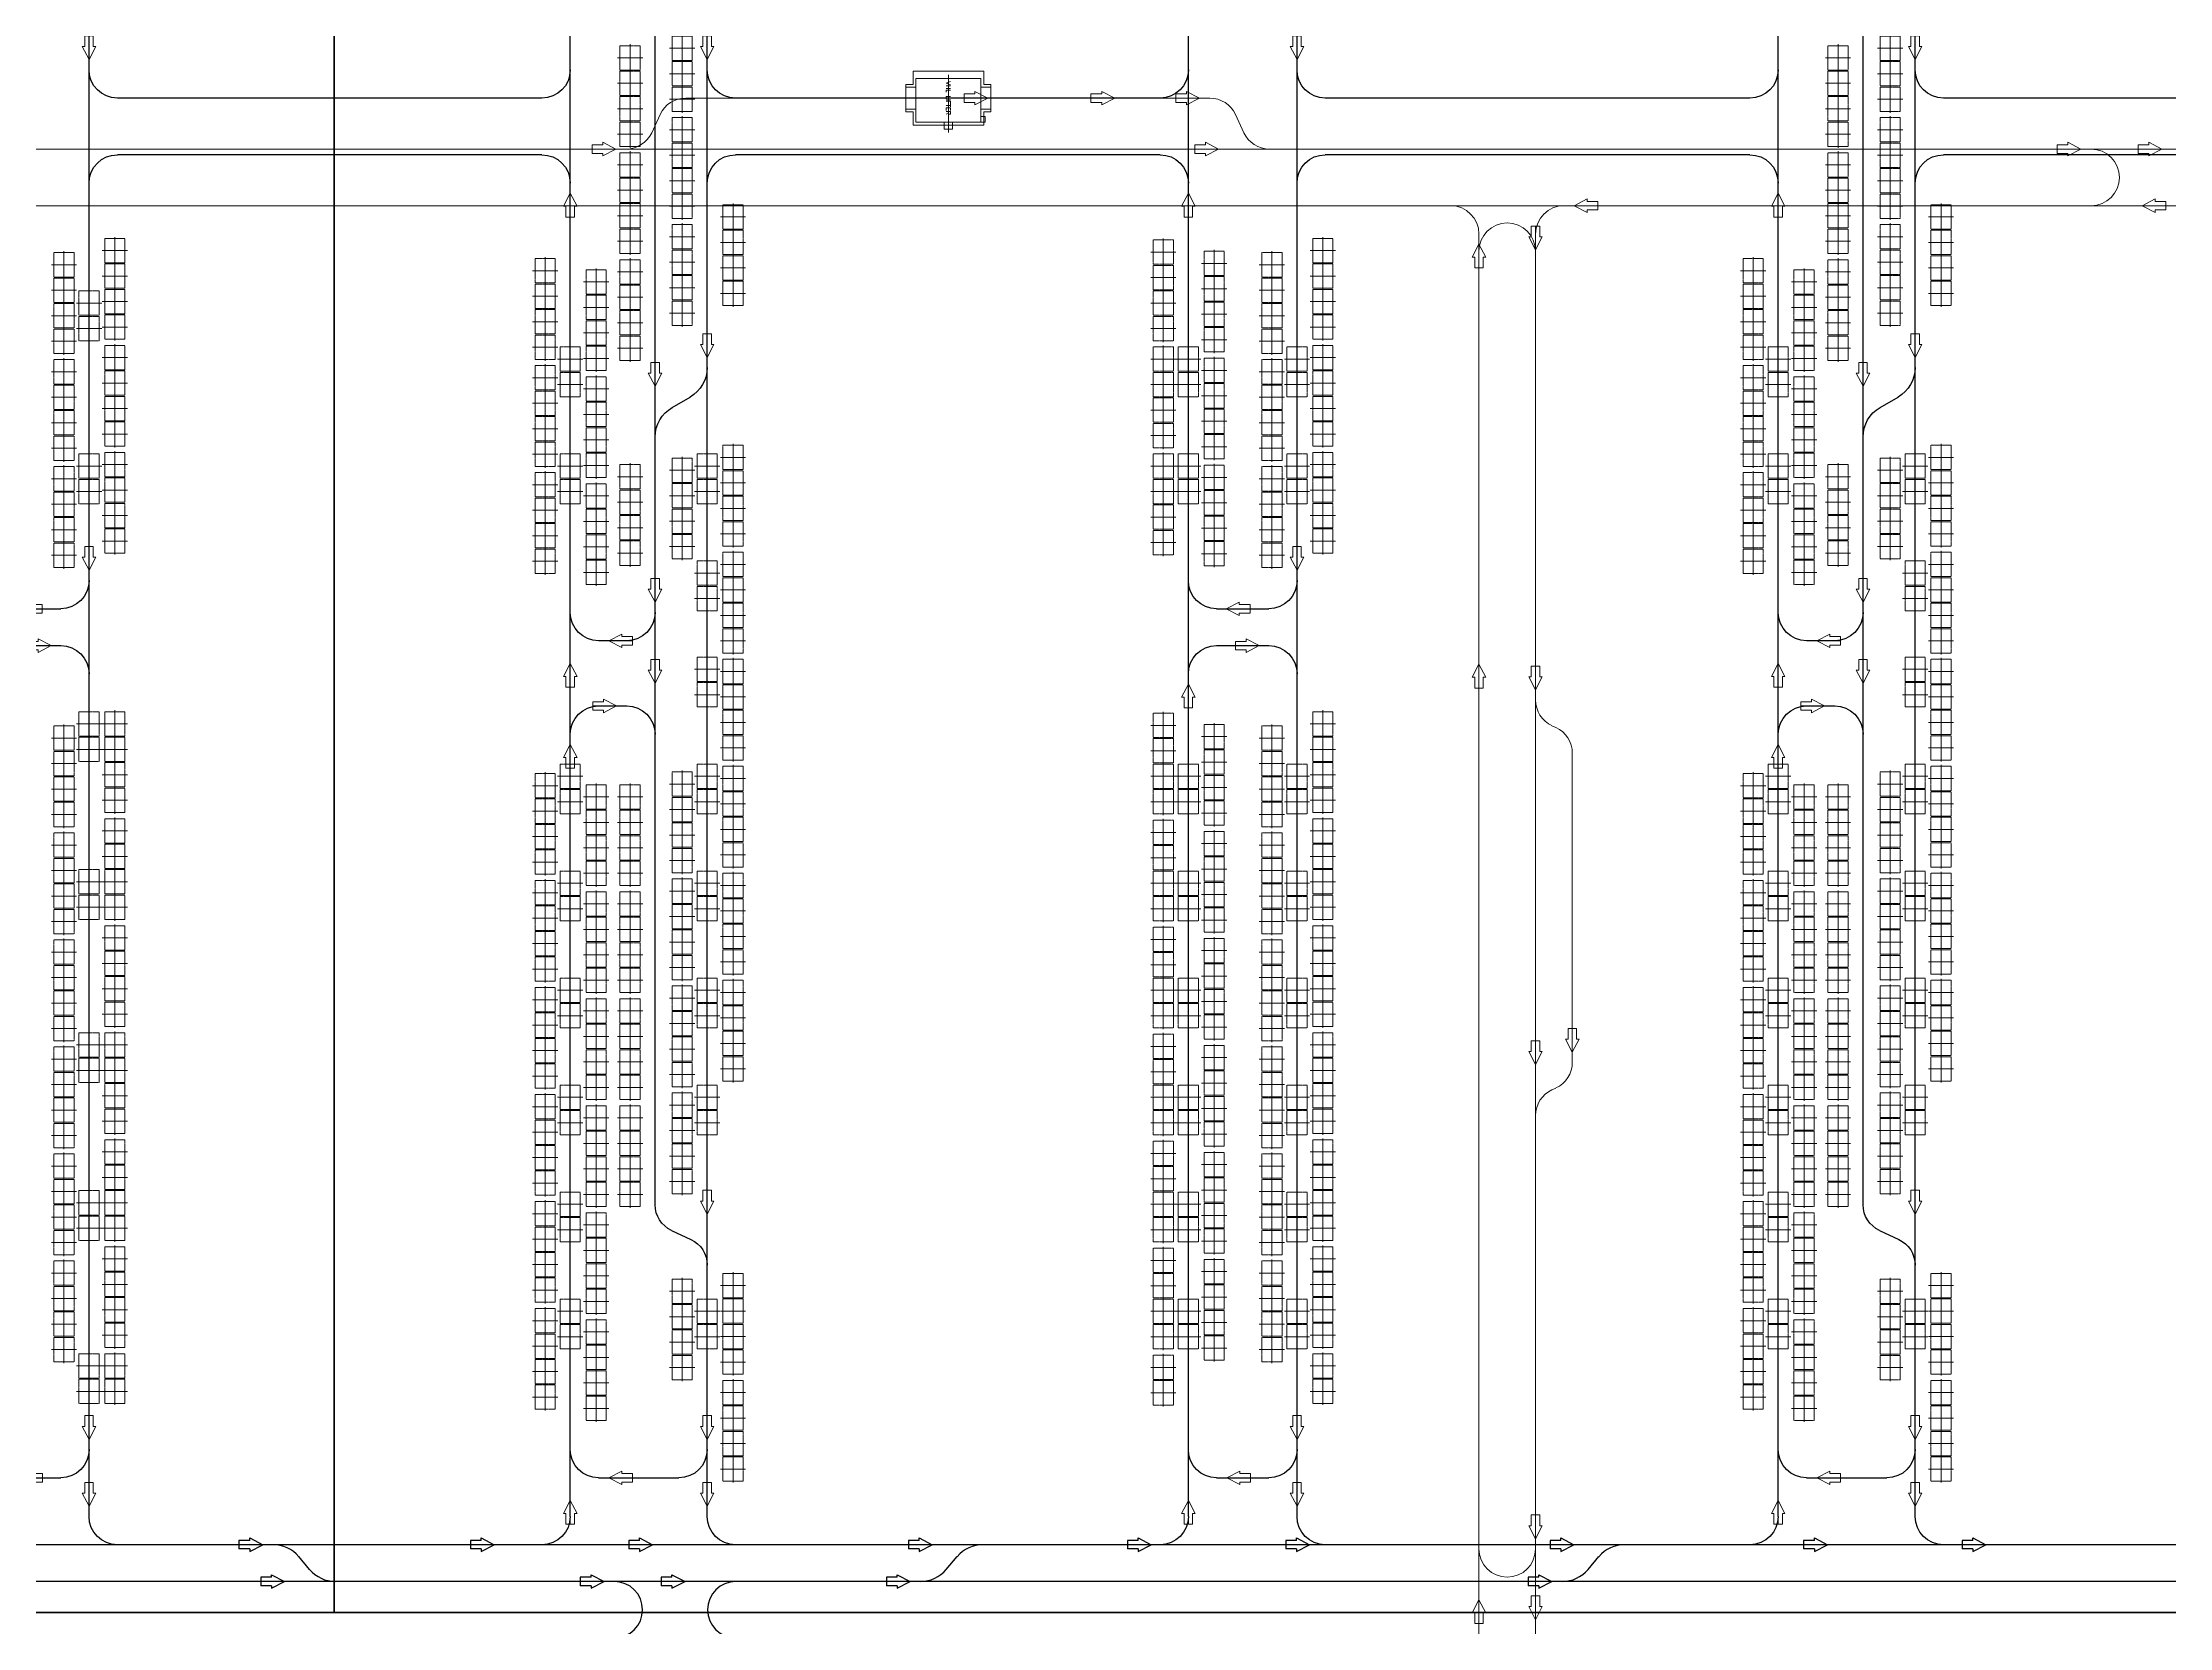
# Model space of a CAD drawing. Header units: millimetres. Extents: x -128 to 670218, y 27186 to 149492.
# Drawn here: x 257828 to 295413, y 79724 to 107718 of the extents above; entities that cross this region are included whole.
import ezdxf
from ezdxf.enums import TextEntityAlignment as Align

# ---------------------------------------------------------------- set-up
doc = ezdxf.new("R2010")
doc.units = ezdxf.units.MM
for name, pattern in [('ACAD_ISO08W100', [36, 24, -3, 6, -3]), ('AM_ISO08W050', [18, 12, -1.5, 3, -1.5]), ('XAT-M16_6F_EQ Layout_20211120$0$ACAD_ISO08W100', [36, 24, -3, 6, -3])]:
    doc.linetypes.add(name, pattern=pattern)
for name, color, linetype, lineweight in [('_CLINE', 4, 'XAT-M16_6F_EQ Layout_20211120$0$ACAD_ISO08W100', 9), ('CL', 4, 'Continuous', 9), ('CLINE', 4, 'ACAD_ISO08W100', 9), ('DIRECT', 40, 'Continuous', 9), ('LINE_EQ', 4, 'AM_ISO08W050', 20), ('LINE_STB', 151, 'Continuous', 30), ('Rail Block(Upper)', 191, 'Continuous', 18), ('Rail_H6022(Upper)', 6, 'Continuous', 18), ('TXT', 3, 'Continuous', 9), ('ZONE', 8, 'Continuous', 9)]:
    doc.layers.add(name, color=color, linetype=linetype, lineweight=lineweight)
doc.layers.add('Rail_H4822(Lower)', color=7, linetype='Continuous')
doc.styles.add('CF-FNT', font='romans.shx', dxfattribs={"width": 0.85, "bigfont": 'bigfont.shx'})

# ---------------------------------------------------------------- blocks, each defined once
blk = doc.blocks.new('*U3')
at = {"color": 0, "linetype": 'ByBlock'}
for p, q in [((-120, -230), (0, 0)), ((0, 0), (0, -420)), ((120, -230), (0, 0)), ((-75, -230), (-120, -230)), ((-75, -230), (-75, -420)), ((75, -230), (75, -420)), ((75, -230), (120, -230)), ((75, -420), (-75, -420))]:
    blk.add_line(p, q, dxfattribs=at)
blk = doc.blocks.new('A$C31676947')
at = {"layer": 'Rail_H4822(Lower)'}
for p, q in [((500, 47250), (500, 500)), ((2420, 47250), (2420, 500)), ((1000, 46570), (1920, 46570)), ((1000, 31870), (1920, 31870)), ((1000, 31220), (1920, 31220)), ((1000, 16520), (1920, 16520)), ((1000, 15870), (1920, 15870)), ((1000, 1180), (1920, 1180))]:
    blk.add_line(p, q, dxfattribs=at)
for centre, start, end in [((0, 47250), 0, 90), ((2920, 47250), 90, 180), ((1000, 46070), 90, 180), ((1920, 46070), 0, 90), ((1000, 32370), 180, 270), ((1920, 32370), 270, 0), ((1000, 30720), 90, 180), ((1920, 30720), 0, 90), ((0, 23700), 270, 0), ((2920, 23700), 180, 270), ((0, 21700), 0, 90), ((2920, 21700), 90, 180), ((1000, 17020), 180, 270), ((1920, 17020), 270, 0), ((1000, 15370), 90, 180), ((1920, 15370), 0, 90), ((1000, 1680), 180, 270), ((1920, 1680), 270, 0), ((0, 500), 270, 0), ((2920, 500), 180, 270)]:
    blk.add_arc(centre, 500, start, end, dxfattribs=at)
at = {"layer": 'DIRECT'}
for p, rotation in [((500, 46970), 180), ((1180, 46570), 89.99999999999999), ((500, 32550), 180), ((500, 23880), 180), ((500, 17200), 180), ((500, 1860), 180), ((1740, 1180), 270), ((500, 680), 180)]:
    blk.add_blockref('*U3', p, dxfattribs=dict(at, rotation=rotation))
for p in [(2420, 47070), (2420, 45890), (2420, 30540), (2420, 21520), (2420, 15190), (2420, 780)]:
    blk.add_blockref('*U3', p, dxfattribs=at)
at = {"layer": 'DIRECT', "lineweight": -2}
for p, rotation in [((1750, 31870), 270), ((1170, 31220), 89.99999999999999), ((1750, 16520), 270), ((1170, 15870), 89.99999999999999)]:
    blk.add_blockref('*U3', p, dxfattribs=dict(at, rotation=rotation))
blk = doc.blocks.new('A$Ca08771bd')
at = {"layer": 'Rail_H4822(Lower)'}
for p, q in [((500, 47250), (500, 500)), ((2920, 47250), (2920, 500)), ((1000, 46570), (2420, 46570)), ((2290, 42199), (2630, 42357)), ((2000, 41745), (2000, 6005)), ((1000, 32935), (1500, 32935)), ((1500, 31785), (1000, 31785)), ((2300, 27664), (2620, 27480)), ((2300, 17736), (2620, 17920)), ((1000, 13615), (1500, 13615)), ((1500, 12465), (1000, 12465)), ((2290, 5552), (2630, 5394)), ((1000, 1180), (2420, 1180))]:
    blk.add_line(p, q, dxfattribs=at)
for centre, radius, start, end in [((0, 47250), 500, 0, 90), ((3420, 47250), 500, 90, 180), ((1000, 46070), 500, 90, 180), ((2420, 46070), 500, 0, 90), ((2420, 42811), 500, 294.8882, 0), ((2500, 41745), 500, 114.8882, 180), ((1000, 33435), 500, 180, 270), ((1500, 33435), 500, 270, 0), ((1000, 31285), 500, 90, 180), ((1500, 31285), 500, 0, 90), ((2600, 28184), 600, 180, 240), ((2320, 26960), 600, 0, 60), ((0, 23700), 500, 270, 0), ((3420, 23700), 500, 180, 270), ((0, 21700), 500, 0, 90), ((3420, 21700), 500, 90, 180), ((2320, 18440), 600, 300, 0), ((2600, 17216), 600, 120, 180), ((1000, 14115), 500, 180, 270), ((1500, 14115), 500, 270, 0), ((1000, 11965), 500, 90, 180), ((1500, 11965), 500, 0, 90), ((2500, 6005), 500, 180, 245.1118), ((2420, 4940), 500, 0, 65.1118), ((1000, 1680), 500, 180, 270), ((2420, 1680), 500, 270, 0), ((0, 500), 500, 270, 0), ((3420, 500), 500, 180, 270)]:
    blk.add_arc(centre, radius, start, end, dxfattribs=at)
at = {"layer": 'DIRECT'}
for p, rotation in [((500, 46970), 180), ((1180, 46570), 90), ((500, 33615), 180), ((1320, 32935), 270), ((500, 32185), 180), ((1180, 31785), 90), ((500, 23880), 180), ((500, 14295), 180), ((1320, 13615), 270), ((500, 12865), 180), ((1180, 12465), 90), ((500, 1860), 180), ((2240, 1180), 270), ((500, 680), 180)]:
    blk.add_blockref('*U3', p, dxfattribs=dict(at, rotation=rotation))
for p in [(2920, 47070), (2920, 45890), (2920, 41911), (2000, 32535), (2000, 31105), (2920, 21520), (2000, 13215), (2000, 11785), (2920, 780)]:
    blk.add_blockref('*U3', p, dxfattribs=at)
at = {"layer": 'DIRECT', "lineweight": -2}
for p in [(2000, 27287), (2920, 26780), (2920, 17543), (2000, 17036), (2920, 4760)]:
    blk.add_blockref('*U3', p, dxfattribs=at)
blk = doc.blocks.new('*U587')
at = {"color": 0, "linetype": 'ByBlock'}
for p, q in [((-120, -230), (0, 0)), ((0, 0), (0, -420)), ((120, -230), (0, 0)), ((-75, -230), (-120, -230)), ((-75, -230), (-75, -420)), ((75, -230), (75, -420)), ((75, -230), (120, -230)), ((75, -420), (-75, -420))]:
    blk.add_line(p, q, dxfattribs=at)
blk = doc.blocks.new('*U542')
at = {"color": 0, "linetype": 'ByBlock'}
for p, q in [((-120, -230), (0, 0)), ((0, 0), (0, -420)), ((120, -230), (0, 0)), ((-75, -230), (-120, -230)), ((-75, -230), (-75, -420)), ((75, -230), (75, -420)), ((75, -230), (120, -230)), ((75, -420), (-75, -420))]:
    blk.add_line(p, q, dxfattribs=at)
blk = doc.blocks.new('*U409')
at = {"color": 0, "linetype": 'ByBlock'}
for p, q in [((-120, -230), (0, 0)), ((0, 0), (0, -420)), ((120, -230), (0, 0)), ((-75, -230), (-120, -230)), ((-75, -230), (-75, -420)), ((75, -230), (75, -420)), ((75, -230), (120, -230)), ((75, -420), (-75, -420))]:
    blk.add_line(p, q, dxfattribs=at)
blk = doc.blocks.new('*U464')
at = {"color": 0, "linetype": 'ByBlock'}
for p, q in [((-120, -230), (0, 0)), ((0, 0), (0, -420)), ((120, -230), (0, 0)), ((-75, -230), (-120, -230)), ((-75, -230), (-75, -420)), ((75, -230), (75, -420)), ((75, -230), (120, -230)), ((75, -420), (-75, -420))]:
    blk.add_line(p, q, dxfattribs=at)
blk = doc.blocks.new('*U468')
at = {"color": 0, "linetype": 'ByBlock'}
for p, q in [((-120, -230), (0, 0)), ((0, 0), (0, -420)), ((120, -230), (0, 0)), ((-75, -230), (-120, -230)), ((-75, -230), (-75, -420)), ((75, -230), (75, -420)), ((75, -230), (120, -230)), ((75, -420), (-75, -420))]:
    blk.add_line(p, q, dxfattribs=at)
blk = doc.blocks.new('*U470')
at = {"color": 0, "linetype": 'ByBlock'}
for p, q in [((-120, -230), (0, 0)), ((0, 0), (0, -420)), ((120, -230), (0, 0)), ((-75, -230), (-120, -230)), ((-75, -230), (-75, -420)), ((75, -230), (75, -420)), ((75, -230), (120, -230)), ((75, -420), (-75, -420))]:
    blk.add_line(p, q, dxfattribs=at)
blk = doc.blocks.new('*U699')
at = {"color": 0, "linetype": 'ByBlock'}
for p, q in [((-120, -230), (0, 0)), ((0, 0), (0, -420)), ((120, -230), (0, 0)), ((-75, -230), (-120, -230)), ((-75, -230), (-75, -420)), ((75, -230), (75, -420)), ((75, -230), (120, -230)), ((75, -420), (-75, -420))]:
    blk.add_line(p, q, dxfattribs=at)
blk = doc.blocks.new('*U701')
at = {"color": 0, "linetype": 'ByBlock'}
for p, q in [((-120, -230), (0, 0)), ((0, 0), (0, -420)), ((120, -230), (0, 0)), ((-75, -230), (-120, -230)), ((-75, -230), (-75, -420)), ((75, -230), (75, -420)), ((75, -230), (120, -230)), ((75, -420), (-75, -420))]:
    blk.add_line(p, q, dxfattribs=at)
blk = doc.blocks.new('*U361')
at = {"color": 0, "linetype": 'ByBlock'}
for p, q in [((-120, -230), (0, 0)), ((0, 0), (0, -420)), ((120, -230), (0, 0)), ((-75, -230), (-120, -230)), ((-75, -230), (-75, -420)), ((75, -230), (75, -420)), ((75, -230), (120, -230)), ((75, -420), (-75, -420))]:
    blk.add_line(p, q, dxfattribs=at)
blk = doc.blocks.new('*U362')
at = {"color": 0, "linetype": 'ByBlock'}
for p, q in [((-120, -230), (0, 0)), ((0, 0), (0, -420)), ((120, -230), (0, 0)), ((-75, -230), (-120, -230)), ((-75, -230), (-75, -420)), ((75, -230), (75, -420)), ((75, -230), (120, -230)), ((75, -420), (-75, -420))]:
    blk.add_line(p, q, dxfattribs=at)
blk = doc.blocks.new('*U365')
at = {"color": 0, "linetype": 'ByBlock'}
for p, q in [((-120, -230), (0, 0)), ((0, 0), (0, -420)), ((120, -230), (0, 0)), ((-75, -230), (-120, -230)), ((-75, -230), (-75, -420)), ((75, -230), (75, -420)), ((75, -230), (120, -230)), ((75, -420), (-75, -420))]:
    blk.add_line(p, q, dxfattribs=at)
blk = doc.blocks.new('*U366')
at = {"color": 0, "linetype": 'ByBlock'}
for p, q in [((-120, -230), (0, 0)), ((0, 0), (0, -420)), ((120, -230), (0, 0)), ((-75, -230), (-120, -230)), ((-75, -230), (-75, -420)), ((75, -230), (75, -420)), ((75, -230), (120, -230)), ((75, -420), (-75, -420))]:
    blk.add_line(p, q, dxfattribs=at)
blk = doc.blocks.new('*U337')
at = {"color": 0, "linetype": 'ByBlock'}
for p, q in [((-120, -230), (0, 0)), ((0, 0), (0, -420)), ((120, -230), (0, 0)), ((-75, -230), (-120, -230)), ((-75, -230), (-75, -420)), ((75, -230), (75, -420)), ((75, -230), (120, -230)), ((75, -420), (-75, -420))]:
    blk.add_line(p, q, dxfattribs=at)
blk = doc.blocks.new('*U338')
at = {"color": 0, "linetype": 'ByBlock'}
for p, q in [((-120, -230), (0, 0)), ((0, 0), (0, -420)), ((120, -230), (0, 0)), ((-75, -230), (-120, -230)), ((-75, -230), (-75, -420)), ((75, -230), (75, -420)), ((75, -230), (120, -230)), ((75, -420), (-75, -420))]:
    blk.add_line(p, q, dxfattribs=at)
blk = doc.blocks.new('EG-TR_ARW_1-2')
at = {"color": 0, "linetype": 'ByBlock'}
for p, q in [((-120, -230), (0, 0)), ((0, 0), (0, -420)), ((120, -230), (0, 0)), ((-75, -230), (-120, -230)), ((-75, -230), (-75, -420)), ((75, -230), (75, -420)), ((75, -230), (120, -230)), ((75, -420), (-75, -420))]:
    blk.add_line(p, q, dxfattribs=at)
blk = doc.blocks.new('A$C90e8e326')
at = {"layer": 'Rail_H6022(Upper)'}
for p, q in [((267554, 76790), (267703, 77110)), ((268156, 77400), (277417, 77400)), ((278019, 76790), (277870, 77110)), ((325586, 76500), (198816, 76500)), ((198816, 75500), (324586, 75500)), ((282173, 75000), (282173, 28750)), ((283173, 75000), (283173, 28750)), ((283533, 66284), (283462, 66316)), ((283823, 65830), (283823, 60370)), ((283533, 59916), (283462, 59884))]:
    blk.add_line(p, q, dxfattribs=at)
for centre, start, end in [((268156, 76900), 90, 155.1118), ((277417, 76900), 24.8882, 90), ((267101, 77000), 270, 335.1118), ((278472, 77000), 204.8882, 270), ((292990, 76000), 270, 90), ((281673, 75000), 0, 90), ((282673, 74695), 0, 180), ((283673, 75000), 90, 180), ((283673, 66770), 180, 245.1118), ((283323, 65830), 0, 65.1118), ((283323, 60370), 294.8882, 0), ((283673, 59430), 114.8882, 180), ((282673, 51775), 180, 0)]:
    blk.add_arc(centre, 500, start, end, dxfattribs=at)
at = {"layer": 'Rail_H6022(Upper)', "lineweight": -2, "xscale": -1, "rotation": 270}
for p in [(275736, 77400), (266921, 76500)]:
    blk.add_blockref('EG-TR_ARW_1-2', p, dxfattribs=at)
at = {"layer": 'Rail_H6022(Upper)'}
for p, xscale, rotation in [((277237, 77400), -1, 270), ((277572, 76500), -1, 270), ((292810, 76500), -1, 270), ((294240, 76500), -1, 270), ((283853, 75500), -1.000000000000001, 90), ((293890, 75500), -1.000000000000001, 90), ((283173, 74720), -1, 180), ((283173, 66950), -1, 180), ((283823, 60550), -1, 180), ((283173, 60330), -1, 180), ((283173, 51955), -1, 180), ((283173, 50525), -1, 180)]:
    blk.add_blockref('EG-TR_ARW_1-2', p, dxfattribs=dict(at, xscale=xscale, rotation=rotation))
at = {"layer": 'Rail_H6022(Upper)', "xscale": -1}
for p in [(282173, 74820), (282173, 67400), (282173, 50875)]:
    blk.add_blockref('EG-TR_ARW_1-2', p, dxfattribs=at)
blk = doc.blocks.new('*U825')
at = {"color": 0, "linetype": 'ByBlock', "lineweight": -2}
for points in [[(-350, -575), (-350, 575), (425, 575), (425, -575)], [(196, 575), (196, 750), (-196, 750), (-196, 575)], [(545, -72), (545, 72), (425, 72), (425, -72)], [(196, -750), (196, -575), (-196, -575), (-196, -750)]]:
    blk.add_lwpolyline(points, close=True, dxfattribs=at)
at = {"color": 0}
blk.add_lwpolyline([(325, 650), (325, 575), (425, 575), (425, 650)], close=True, dxfattribs=at)
at = {"layer": 'CL'}
blk.add_line((0, 750), (0, -750), dxfattribs=at)
at = {"layer": 'CLINE'}
blk.add_line((-411, 0), (604, 0), dxfattribs=at)
at = {"layer": 'ZONE'}
for p, q in [((-240, 625), (-475, 625)), ((-475, 625), (-475, -625)), ((-240, 625), (-240, 750)), ((-240, 750), (240, 750)), ((240, 750), (240, 625)), ((240, 625), (475, 625)), ((475, 625), (475, -625)), ((-475, -625), (-240, -625)), ((-240, -625), (-240, -750)), ((-240, -750), (240, -750)), ((240, -750), (240, -625)), ((475, -625), (240, -625))]:
    blk.add_line(p, q, dxfattribs=at)
at = {"layer": 'DIRECT', "lineweight": -2}
blk.add_blockref('EG-TR_ARW_1-2', (0, 700), dxfattribs=at)
at = {"layer": 'TXT', "style": 'CF-FNT', "flags": 8}
blk.add_attdef('UNITID', text='', height=80, dxfattribs=at).set_placement((0, 0), align=Align.MIDDLE_CENTER)
blk = doc.blocks.new('XAT-M16_6F_EQ Layout_20211120$0$EG-12_FOUP_(01)-pv')
at = {"layer": '_CLINE'}
for p, q in [((0, 211), (0, -235)), ((-239, -12), (239, -12))]:
    blk.add_line(p, q, dxfattribs=at)
at = {"layer": 'LINE_EQ'}
blk.add_lwpolyline([(-215, 166), (-215, -190), (215, -190), (215, 166)], close=True, dxfattribs=at)
blk = doc.blocks.new('A$Cb83e1a90')
at = {"rotation": 89.99999999999999}
for p in [(-955, -909), (-955, -1359), (-955, -1809), (-955, -2259)]:
    blk.add_blockref('XAT-M16_6F_EQ Layout_20211120$0$EG-12_FOUP_(01)-pv', p, dxfattribs=at)
blk = doc.blocks.new('A$Ca79c4620')
at = {"rotation": 89.99999999999999}
for p in [(945, -882), (945, -1332), (945, -1782), (945, -2232)]:
    blk.add_blockref('XAT-M16_6F_EQ Layout_20211120$0$EG-12_FOUP_(01)-pv', p, dxfattribs=at)

msp = doc.modelspace()

# ---------------------------------------------------------------- linework, layer by layer
for points in [[(134983, 132785), (262984, 132785), (262984, 79986), (134983, 79986)], [(262984, 132785), (327670, 132785), (327670, 79986), (262984, 79986)], [(252566, 79986), (327670, 79986), (327670, 27186), (252566, 27186)]]:
    msp.add_lwpolyline(points, close=True)
at = {"layer": 'Rail_H4822(Lower)'}
for p, q in [((266653, 106736), (259150, 106736)), ((277576, 106736), (270073, 106736)), ((287999, 106736), (280496, 106736)), ((298922, 106736), (291419, 106736)), ((266653, 105736), (259150, 105736)), ((277576, 105736), (270073, 105736)), ((287999, 105736), (280496, 105736)), ((298922, 105736), (291419, 105736)), ((331888, 81186), (78898, 81186)), ((262548, 80748), (262356, 80975)), ((273799, 80748), (273991, 80975)), ((285139, 80748), (285331, 80975)), ((343374, 80536), (76271, 80536))]:
    msp.add_line(p, q, dxfattribs=at)
for centre, radius, start, end in [((261898, 80586), 600, 40.3016, 90), ((274448, 80586), 600, 90, 139.6984), ((285788, 80586), 600, 90, 139.6984), ((263005, 81136), 600, 220.3016, 270), ((267931, 80036), 500, 270, 90), ((270081, 80036), 500, 90, 270), ((273341, 81136), 600, 270, 319.6984), ((284681, 81136), 600, 270, 319.6984)]:
    msp.add_arc(centre, radius, start, end, dxfattribs=at)

# ---------------------------------------------------------------- block references
at = {"layer": 'LINE_EQ', "rotation": 89.99999999999999}
for p in [(258638, 103117), (258638, 102667), (267141, 102127), (278064, 102127), (279984, 102127), (288487, 102127), (267141, 101677), (278064, 101677), (279984, 101677), (288487, 101677), (258638, 100237), (267141, 100237), (269561, 100237), (278064, 100237), (279984, 100237), (288487, 100237), (290907, 100237), (258638, 99787), (267141, 99787), (269561, 99787), (278064, 99787), (279984, 99787), (288487, 99787), (290907, 99787), (269561, 98347), (290907, 98347), (269561, 97897), (290907, 97897), (269561, 96648), (290907, 96648), (269561, 96198), (290907, 96198), (258638, 95684), (258638, 95234), (267141, 94758), (269561, 94758), (278064, 94758), (279984, 94758), (288487, 94758), (290907, 94758), (267141, 94308), (269561, 94308), (278064, 94308), (279984, 94308), (288487, 94308), (290907, 94308), (258638, 92894), (267141, 92868), (269561, 92868), (278064, 92868), (279984, 92868), (288487, 92868), (290907, 92868), (258638, 92444), (267141, 92418), (269561, 92418), (278064, 92418), (279984, 92418), (288487, 92418), (290907, 92418), (267141, 90978), (269561, 90978), (278064, 90978), (279984, 90978), (288487, 90978), (290907, 90978), (267141, 90528), (269561, 90528), (278064, 90528), (279984, 90528), (288487, 90528), (290907, 90528), (258638, 90014), (258638, 89564), (267141, 89088), (269561, 89088), (278064, 89088), (279984, 89088), (288487, 89088), (290907, 89088), (267141, 88638), (269561, 88638), (278064, 88638), (279984, 88638), (288487, 88638), (290907, 88638), (258638, 87224), (267141, 87198), (278064, 87198), (279984, 87198), (288487, 87198), (258638, 86774), (267141, 86748), (278064, 86748), (279984, 86748), (288487, 86748), (267141, 85308), (269561, 85308), (278064, 85308), (279984, 85308), (288487, 85308), (290907, 85308), (267141, 84858), (269561, 84858), (278064, 84858), (279984, 84858), (288487, 84858), (290907, 84858), (258638, 84344), (258638, 83894)]:
    msp.add_blockref('XAT-M16_6F_EQ Layout_20211120$0$EG-12_FOUP_(01)-pv', p, dxfattribs=at)
at = {"layer": 'LINE_STB'}
for name, p in [('A$Cb83e1a90', (270073, 108977)), ('A$Cb83e1a90', (291419, 108977)), ('A$Cb83e1a90', (269153, 108357)), ('A$Cb83e1a90', (290499, 108357)), ('A$Cb83e1a90', (270073, 107087)), ('A$Cb83e1a90', (291419, 107087)), ('A$Cb83e1a90', (269153, 106467)), ('A$Cb83e1a90', (290499, 106467)), ('A$Cb83e1a90', (270973, 105546)), ('A$Cb83e1a90', (292319, 105546)), ('A$Cb83e1a90', (270073, 105197)), ('A$Cb83e1a90', (291419, 105197)), ('A$Cb83e1a90', (267653, 104596)), ('A$Cb83e1a90', (269153, 104577)), ('A$Cb83e1a90', (288999, 104596)), ('A$Cb83e1a90', (290499, 104577)), ('A$Cb83e1a90', (267653, 102706)), ('A$Cb83e1a90', (288999, 102706)), ('A$Cb83e1a90', (270073, 101073)), ('A$Cb83e1a90', (270973, 101298)), ('A$Cb83e1a90', (291419, 101073)), ('A$Cb83e1a90', (292319, 101298)), ('A$Cb83e1a90', (267653, 100816)), ('A$Cb83e1a90', (269153, 100958)), ('A$Cb83e1a90', (288999, 100816)), ('A$Cb83e1a90', (290499, 100958)), ('A$Cb83e1a90', (270973, 99408)), ('A$Cb83e1a90', (292319, 99408)), ('A$Cb83e1a90', (270973, 97518)), ('A$Cb83e1a90', (292319, 97518)), ('A$Cb83e1a90', (267653, 95501)), ('A$Ca79c4620', (268173, 95501)), ('A$Cb83e1a90', (270973, 95628)), ('A$Cb83e1a90', (288999, 95501)), ('A$Ca79c4620', (289519, 95501)), ('A$Cb83e1a90', (292319, 95628)), ('A$Cb83e1a90', (269153, 95303)), ('A$Cb83e1a90', (290499, 95303)), ('A$Cb83e1a90', (267653, 93611)), ('A$Ca79c4620', (268173, 93611)), ('A$Cb83e1a90', (270973, 93738)), ('A$Cb83e1a90', (288999, 93611)), ('A$Ca79c4620', (289519, 93611)), ('A$Cb83e1a90', (292319, 93738)), ('A$Cb83e1a90', (269153, 93413)), ('A$Cb83e1a90', (290499, 93413)), ('A$Cb83e1a90', (267653, 91721)), ('A$Ca79c4620', (268173, 91721)), ('A$Cb83e1a90', (270973, 91848)), ('A$Cb83e1a90', (288999, 91721)), ('A$Ca79c4620', (289519, 91721)), ('A$Cb83e1a90', (292319, 91848)), ('A$Cb83e1a90', (269153, 91523)), ('A$Cb83e1a90', (290499, 91523)), ('A$Cb83e1a90', (267653, 89831)), ('A$Ca79c4620', (268173, 89831)), ('A$Cb83e1a90', (288999, 89831)), ('A$Ca79c4620', (289519, 89831)), ('A$Cb83e1a90', (269153, 89633)), ('A$Cb83e1a90', (290499, 89633)), ('A$Cb83e1a90', (267653, 87941)), ('A$Cb83e1a90', (288999, 87941)), ('A$Ca79c4620', (268173, 86545)), ('A$Cb83e1a90', (270973, 86671)), ('A$Ca79c4620', (289519, 86545)), ('A$Cb83e1a90', (292319, 86671)), ('A$Cb83e1a90', (267653, 86051)), ('A$Cb83e1a90', (288999, 86051)), ('A$Cb83e1a90', (270973, 84781)), ('A$Cb83e1a90', (292319, 84781))]:
    msp.add_blockref(name, p, dxfattribs=at)
at = {"layer": 'LINE_STB', "rotation": 89.99999999999999}
for p in [(259095, 104043), (277621, 104017), (280441, 104043), (258195, 103792), (259095, 103593), (277621, 103567), (278521, 103818), (279541, 103792), (280441, 103593), (258195, 103342), (259095, 103143), (267598, 103489), (278521, 103368), (279541, 103342), (280441, 103143), (288944, 103489), (258195, 102892), (267598, 103039), (277621, 103117), (278521, 102918), (279541, 102892), (288944, 103039), (258195, 102442), (259095, 102693), (267598, 102589), (277621, 102667), (278521, 102468), (279541, 102442), (280441, 102693), (288944, 102589), (259095, 102153), (267598, 102139), (277621, 102127), (280441, 102153), (288944, 102139), (258195, 101902), (259095, 101703), (277621, 101677), (278521, 101928), (279541, 101902), (280441, 101703), (258195, 101452), (259095, 101253), (267598, 101599), (278521, 101478), (279541, 101452), (280441, 101253), (288944, 101599), (258195, 101002), (267598, 101149), (277621, 101227), (278521, 101028), (279541, 101002), (288944, 101149), (258195, 100552), (259095, 100803), (267598, 100699), (277621, 100777), (278521, 100578), (279541, 100552), (280441, 100803), (288944, 100699), (259095, 100263), (267598, 100249), (277621, 100237), (280441, 100263), (288944, 100249), (258195, 100012), (259095, 99813), (277621, 99787), (278521, 100038), (279541, 100012), (280441, 99813), (258195, 99562), (259095, 99363), (267598, 99709), (278521, 99588), (279541, 99562), (280441, 99363), (288944, 99709), (258195, 99112), (267598, 99259), (277621, 99337), (278521, 99138), (279541, 99112), (288944, 99259), (258195, 98662), (259095, 98913), (267598, 98809), (277621, 98887), (278521, 98688), (279541, 98662), (280441, 98913), (288944, 98809), (267598, 98359), (288944, 98359), (259095, 95684), (277621, 95658), (280441, 95684), (258195, 95433), (259095, 95234), (278521, 95459), (279541, 95433), (280441, 95234), (258195, 94983), (277621, 95208), (278521, 95009), (279541, 94983), (258195, 94533), (259095, 94784), (277621, 94758), (278521, 94559), (279541, 94533), (280441, 94784), (259095, 94334), (267598, 94394), (277621, 94308), (278521, 94109), (280441, 94334), (288944, 94394), (258195, 94083), (259095, 93794), (267598, 93944), (277621, 93768), (279541, 94083), (280441, 93794), (288944, 93944), (258195, 93543), (267598, 93494), (278521, 93569), (279541, 93543), (288944, 93494), (258195, 93093), (259095, 93344), (267598, 93044), (277621, 93318), (278521, 93119), (279541, 93093), (280441, 93344), (288944, 93044), (258195, 92643), (259095, 92894), (277621, 92868), (278521, 92669), (279541, 92643), (280441, 92894), (259095, 92444), (267598, 92504), (277621, 92418), (280441, 92444), (288944, 92504), (258195, 92193), (259095, 91904), (267598, 92054), (277621, 91878), (278521, 92219), (279541, 92193), (280441, 91904), (288944, 92054), (258195, 91653), (267598, 91604), (278521, 91679), (279541, 91653), (288944, 91604), (258195, 91203), (259095, 91454), (267598, 91154), (277621, 91428), (278521, 91229), (279541, 91203), (280441, 91454), (288944, 91154), (258195, 90753), (259095, 91004), (277621, 90978), (278521, 90779), (279541, 90753), (280441, 91004), (259095, 90554), (267598, 90614), (277621, 90528), (280441, 90554), (288944, 90614), (258195, 90303), (259095, 90014), (267598, 90164), (277621, 89988), (278521, 90329), (279541, 90303), (280441, 90014), (288944, 90164), (258195, 89763), (267598, 89714), (278521, 89789), (279541, 89763), (288944, 89714), (258195, 89313), (259095, 89564), (267598, 89264), (277621, 89538), (278521, 89339), (279541, 89313), (280441, 89564), (288944, 89264), (258195, 88863), (259095, 89114), (277621, 89088), (278521, 88889), (279541, 88863), (280441, 89114), (259095, 88664), (267598, 88724), (277621, 88638), (280441, 88664), (288944, 88724), (258195, 88413), (259095, 88124), (267598, 88274), (277621, 88098), (278521, 88439), (279541, 88413), (280441, 88124), (288944, 88274), (258195, 87873), (267598, 87824), (278521, 87899), (279541, 87873), (288944, 87824), (258195, 87423), (259095, 87674), (267598, 87374), (277621, 87648), (278521, 87449), (279541, 87423), (280441, 87674), (288944, 87374), (258195, 86973), (259095, 87224), (277621, 87198), (278521, 86999), (279541, 86973), (280441, 87224), (259095, 86774), (267598, 86834), (277621, 86748), (280441, 86774), (288944, 86834), (258195, 86523), (259095, 86234), (267598, 86384), (277621, 86208), (278521, 86549), (279541, 86523), (280441, 86234), (288944, 86384), (258195, 85983), (267598, 85934), (278521, 86009), (279541, 85983), (288944, 85934), (258195, 85533), (259095, 85784), (267598, 85484), (277621, 85758), (278521, 85559), (279541, 85533), (280441, 85784), (288944, 85484), (258195, 85083), (259095, 85334), (277621, 85308), (278521, 85109), (279541, 85083), (280441, 85334), (259095, 84884), (267598, 84944), (277621, 84858), (280441, 84884), (288944, 84944), (258195, 84633), (259095, 84344), (267598, 84494), (278521, 84659), (279541, 84633), (280441, 84344), (288944, 84494), (267598, 84044), (277621, 84318), (288944, 84044), (259095, 83894), (267598, 83594), (277621, 83868), (280441, 83894), (288944, 83594)]:
    msp.add_blockref('XAT-M16_6F_EQ Layout_20211120$0$EG-12_FOUP_(01)-pv', p, dxfattribs=at)
at = {"layer": 'Rail Block(Upper)'}
ref = msp.add_blockref('*U825', (273835, 106736), dxfattribs=dict(at, rotation=270))
ref.add_attrib('UNITID', 'VHL LIFTER', dxfattribs={"layer": 'TXT', "height": 80, "rotation": 270, "style": 'CF-FNT'}).set_placement((273835, 106736), align=Align.MIDDLE_CENTER)
at = {"layer": 'Rail_H4822(Lower)', "xscale": -1}
for name, p, rotation in [('A$C31676947', (256230, 128936), 180), ('A$Ca08771bd', (266653, 128936), 180), ('A$C31676947', (277576, 128936), 180), ('A$Ca08771bd', (287999, 128936), 180), ('*U337', (261719, 81186), 270), ('*U470', (265808, 81186), 270), ('*U701', (268608, 81186), 270), ('*U365', (273548, 81186), 270), ('*U468', (277418, 81186), 270), ('*U699', (280218, 81186), 270), ('*U361', (284888, 81186), 270), ('*U587', (289368, 81186), 270), ('*U464', (292168, 81186), 270), ('*U338', (262105, 80536), 270), ('*U409', (267751, 80536), 270), ('*U542', (269181, 80536), 270), ('*U366', (273161, 80536), 270), ('*U362', (284501, 80536), 270)]:
    msp.add_blockref(name, p, dxfattribs=dict(at, rotation=rotation))
at = {"layer": 'Rail_H4822(Lower)'}
msp.add_blockref('A$C90e8e326', (1038, 29336), dxfattribs=at)

doc.saveas('drawing.dxf')
